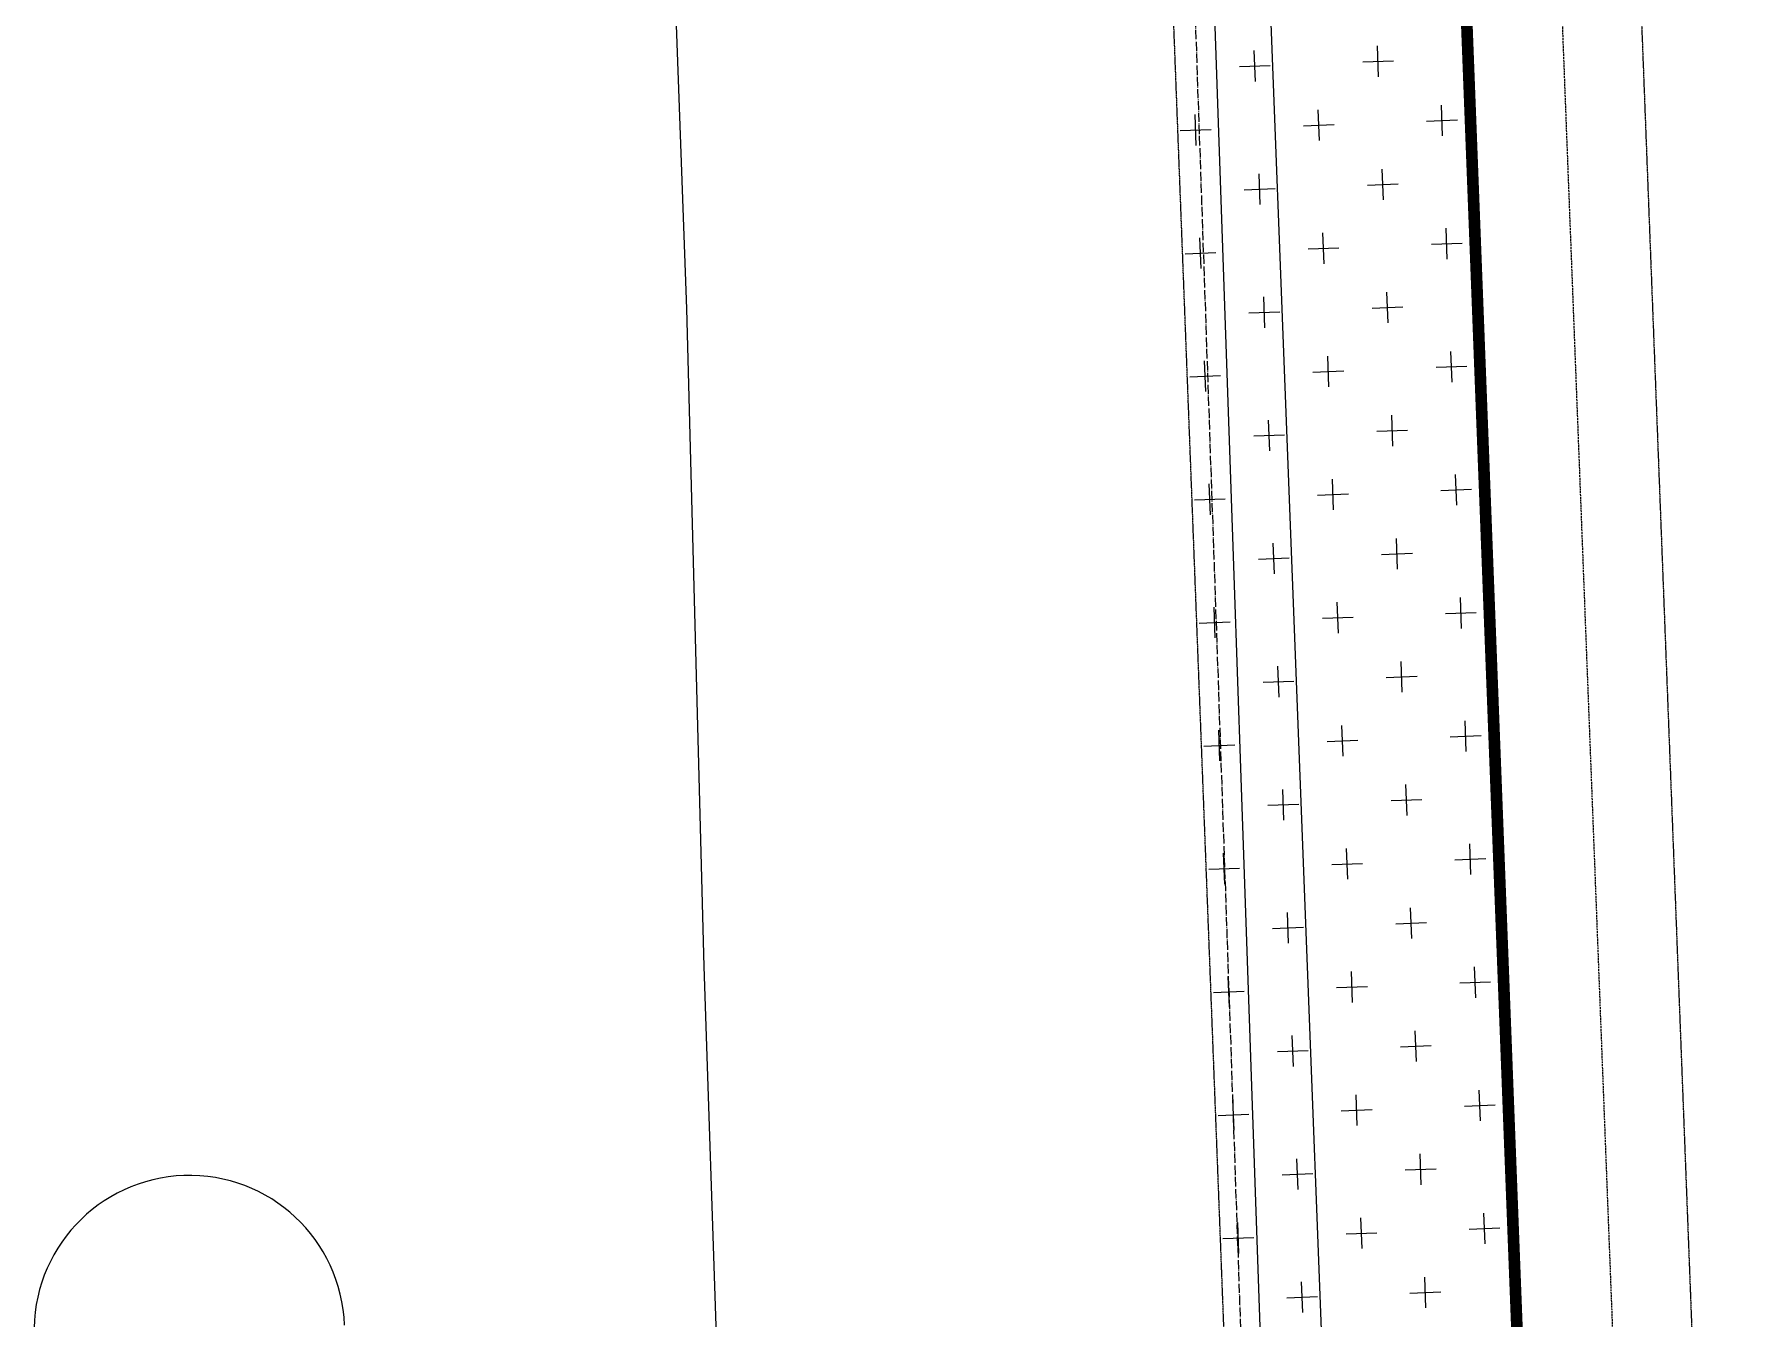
# Model space of a CAD drawing. Extents: x 60102 to 11003895, y 103457 to 3214550.
# Drawn here: x 10365301 to 10409222, y 2822767 to 2855877 of the extents above; entities that cross this region are included whole.
import ezdxf

# ---------------------------------------------------------------- set-up
doc = ezdxf.new("R2010")
doc.units = 0
doc.header["$LTSCALE"] = 10
for name, pattern in [('ACAD_ISO04W100', [30.5, 24, -3, 0.5, -3]), ('CENTER', [50.8, 31.75, -6.35, 6.35, -6.35]), ('DASH', [0.35, 0.25, -0.1])]:
    doc.linetypes.add(name, pattern=pattern)
for name, color, linetype in [('0-中心线', 1, 'CENTER'), ('0-围墙', 5, 'FENCELINE2'), ('0-新建道路', 4, 'CONTINUOUS'), ('0-用地红线', 1, 'CENTER'), ('0-绿化', 3, 'CONTINUOUS'), ('ZW-道路-缘石', 7, 'CONTINUOUS')]:
    doc.layers.add(name, color=color, linetype=linetype)
doc.linetypes.add('FENCELINE2', pattern='A,0.25,-0.1,[132,ltypeshp.shx,S=0.1,R=0,X=-0.1,Y=0],-0.1,1', length=1.45)

msp = doc.modelspace()

# ---------------------------------------------------------------- linework, layer by layer
at = {"layer": '0-中心线', "color": 0, "linetype": 'ACAD_ISO04W100', "ltscale": 0.2}
msp.add_lwpolyline([(10399704.901, 3038617.15), (10411721.411, 2725818.548)], dxfattribs=at)
at = {"layer": '0-围墙', "color": 0, "ltscale": 0.2}
msp.add_line((10395926.502, 2888369.889), (10405847.835, 2630110.313), dxfattribs=at)
at = {"layer": '0-围墙', "color": 0, "ltscale": 0.5}
msp.add_line((10395125.536, 2873356.794), (10403479.009, 2631457.557), dxfattribs=at)
at = {"layer": '0-新建道路', "color": 0, "linetype": 'DASH', "ltscale": 30, "const_width": 300}
msp.add_lwpolyline([(10388910.819, 2890574.309), (10391877.797, 2890688.289, -0.414213562), (10401216.653, 2882040.413), (10407397.473, 2721149.119)], format="xyb", dxfattribs=at)
at = {"layer": '0-用地红线', "color": 0, "linetype": 'ACAD_ISO04W100'}
msp.add_line((10387256.736, 3086733.295), (10402979.307, 2631440.301), dxfattribs=at)
at = {"layer": '0-用地红线', "color": 0, "linetype": 'DASH', "ltscale": 20}
msp.add_line((10395854.41, 3085625.952), (10413342.529, 2630397.353), dxfattribs=at)
at = {"layer": '0-用地红线', "color": 0, "linetype": 'ACAD_ISO04W100', "ltscale": 0.2}
msp.add_line((10403349.675, 2630014.344), (10385861.557, 3085242.94), dxfattribs=at)
at = {"layer": '0-绿化', "color": 0}
for p, q in [((10396768.16, 2854657.038), (10396737.69, 2855450.203)), ((10396768.16, 2854657.038), (10396737.69, 2855450.203)), ((10399940.82, 2854778.919), (10399910.35, 2855572.084)), ((10399940.82, 2854778.919), (10399910.35, 2855572.084)), ((10396356.343, 2855038.385), (10397149.508, 2855068.856)), ((10396356.343, 2855038.385), (10397149.508, 2855068.856)), ((10399529.002, 2855160.267), (10400322.167, 2855190.737)), ((10399529.002, 2855160.267), (10400322.167, 2855190.737)), ((10401588.091, 2853253.53), (10401557.62, 2854046.695)), ((10401588.09, 2853253.53), (10401557.62, 2854046.695)), ((10395242.771, 2853009.768), (10395212.301, 2853802.932)), ((10395242.771, 2853009.767), (10395212.301, 2853802.932)), ((10398415.431, 2853131.649), (10398384.96, 2853924.814)), ((10398415.431, 2853131.649), (10398384.96, 2853924.814)), ((10401176.273, 2853634.877), (10401969.438, 2853665.348)), ((10401176.273, 2853634.877), (10401969.438, 2853665.348)), ((10394830.953, 2853391.115), (10395624.118, 2853421.585)), ((10394830.953, 2853391.115), (10395624.118, 2853421.585)), ((10398003.613, 2853512.996), (10398796.778, 2853543.466)), ((10398003.613, 2853512.996), (10398796.778, 2853543.466)), ((10396890.042, 2851484.378), (10396859.571, 2852277.543)), ((10396890.042, 2851484.378), (10396859.571, 2852277.543)), ((10400062.701, 2851606.26), (10400032.231, 2852399.425)), ((10400062.701, 2851606.26), (10400032.231, 2852399.424)), ((10396478.224, 2851865.726), (10397271.389, 2851896.196)), ((10396478.224, 2851865.726), (10397271.389, 2851896.196)), ((10399650.884, 2851987.607), (10400444.049, 2852018.077)), ((10399650.884, 2851987.607), (10400444.049, 2852018.077)), ((10395364.652, 2849837.108), (10395334.182, 2850630.273)), ((10395364.652, 2849837.108), (10395334.182, 2850630.273)), ((10398537.312, 2849958.989), (10398506.842, 2850752.154)), ((10398537.312, 2849958.989), (10398506.842, 2850752.154)), ((10401298.154, 2850462.218), (10402091.319, 2850492.688)), ((10401298.154, 2850462.218), (10402091.319, 2850492.688)), ((10401709.972, 2850080.87), (10401679.501, 2850874.035)), ((10401709.972, 2850080.87), (10401679.501, 2850874.035)), ((10394952.835, 2850218.455), (10395746, 2850248.925)), ((10394952.835, 2850218.455), (10395746, 2850248.925)), ((10398125.494, 2850340.336), (10398918.659, 2850370.807)), ((10398125.494, 2850340.336), (10398918.659, 2850370.807)), ((10400184.583, 2848433.6), (10400154.112, 2849226.765)), ((10400184.583, 2848433.6), (10400154.112, 2849226.765)), ((10397011.923, 2848311.718), (10396981.452, 2849104.883)), ((10397011.923, 2848311.719), (10396981.453, 2849104.883)), ((10399772.765, 2848814.947), (10400565.93, 2848845.417)), ((10399772.765, 2848814.947), (10400565.93, 2848845.417)), ((10396600.105, 2848693.066), (10397393.27, 2848723.536)), ((10396600.105, 2848693.066), (10397393.27, 2848723.536)), ((10395486.534, 2846664.448), (10395456.063, 2847457.613)), ((10395486.534, 2846664.448), (10395456.063, 2847457.613)), ((10398659.193, 2846786.329), (10398628.723, 2847579.494)), ((10398659.193, 2846786.329), (10398628.723, 2847579.494)), ((10401831.853, 2846908.211), (10401801.383, 2847701.376)), ((10401831.853, 2846908.211), (10401801.383, 2847701.375)), ((10395074.716, 2847045.795), (10395867.881, 2847076.266)), ((10395074.716, 2847045.795), (10395867.881, 2847076.266)), ((10398247.376, 2847167.677), (10399040.541, 2847198.147)), ((10398247.376, 2847167.677), (10399040.541, 2847198.147)), ((10401420.035, 2847289.558), (10402213.2, 2847320.028)), ((10401420.035, 2847289.558), (10402213.2, 2847320.028)), ((10397133.804, 2845139.059), (10397103.334, 2845932.224)), ((10397133.804, 2845139.059), (10397103.334, 2845932.224)), ((10399894.646, 2845642.287), (10400687.811, 2845672.758)), ((10399894.646, 2845642.287), (10400687.811, 2845672.758)), ((10400306.464, 2845260.94), (10400275.994, 2846054.105)), ((10400306.464, 2845260.94), (10400275.994, 2846054.105)), ((10396721.986, 2845520.406), (10397515.151, 2845550.876)), ((10396721.986, 2845520.406), (10397515.151, 2845550.876)), ((10398781.075, 2843613.669), (10398750.604, 2844406.834)), ((10398781.075, 2843613.669), (10398750.604, 2844406.834)), ((10401953.734, 2843735.551), (10401923.264, 2844528.716)), ((10401953.734, 2843735.551), (10401923.264, 2844528.716)), ((10395196.597, 2843873.136), (10395989.762, 2843903.606)), ((10395196.597, 2843873.135), (10395989.762, 2843903.606)), ((10395608.415, 2843491.788), (10395577.945, 2844284.953)), ((10395608.415, 2843491.788), (10395577.945, 2844284.953)), ((10398369.257, 2843995.017), (10399162.422, 2844025.487)), ((10398369.257, 2843995.017), (10399162.422, 2844025.487)), ((10401541.917, 2844116.898), (10402335.082, 2844147.368)), ((10401541.917, 2844116.898), (10402335.082, 2844147.368)), ((10397255.685, 2841966.399), (10397225.215, 2842759.564)), ((10397255.685, 2841966.399), (10397225.215, 2842759.564)), ((10400428.345, 2842088.28), (10400397.875, 2842881.445)), ((10400428.345, 2842088.28), (10400397.875, 2842881.445)), ((10396843.868, 2842347.746), (10397637.033, 2842378.217)), ((10396843.868, 2842347.746), (10397637.033, 2842378.217)), ((10400016.528, 2842469.628), (10400809.692, 2842500.098)), ((10400016.528, 2842469.628), (10400809.692, 2842500.098)), ((10402075.616, 2840562.891), (10402045.145, 2841356.056)), ((10402075.616, 2840562.891), (10402045.145, 2841356.056)), ((10395730.296, 2840319.128), (10395699.826, 2841112.293)), ((10395730.296, 2840319.128), (10395699.826, 2841112.293)), ((10398491.138, 2840822.357), (10399284.303, 2840852.827)), ((10398491.138, 2840822.357), (10399284.303, 2840852.827)), ((10398902.956, 2840441.01), (10398872.486, 2841234.175)), ((10398902.956, 2840441.01), (10398872.486, 2841234.175)), ((10401663.798, 2840944.238), (10402456.963, 2840974.709)), ((10401663.798, 2840944.238), (10402456.963, 2840974.709)), ((10395318.479, 2840700.476), (10396111.644, 2840730.946)), ((10395318.479, 2840700.476), (10396111.643, 2840730.946)), ((10397377.567, 2838793.739), (10397347.096, 2839586.904)), ((10397377.567, 2838793.739), (10397347.096, 2839586.904)), ((10400550.226, 2838915.62), (10400519.756, 2839708.785)), ((10400550.226, 2838915.62), (10400519.756, 2839708.785)), ((10396965.749, 2839175.087), (10397758.914, 2839205.557)), ((10396965.749, 2839175.086), (10397758.914, 2839205.557)), ((10400138.409, 2839296.968), (10400931.574, 2839327.438)), ((10400138.409, 2839296.968), (10400931.574, 2839327.438)), ((10395852.177, 2837146.469), (10395821.707, 2837939.634)), ((10395852.177, 2837146.469), (10395821.707, 2837939.634)), ((10399024.837, 2837268.35), (10398994.367, 2838061.515)), ((10399024.837, 2837268.35), (10398994.367, 2838061.515)), ((10401785.679, 2837771.579), (10402578.844, 2837802.049)), ((10401785.679, 2837771.579), (10402578.844, 2837802.049)), ((10402197.497, 2837390.231), (10402167.027, 2838183.396)), ((10402197.497, 2837390.231), (10402167.027, 2838183.396)), ((10395440.36, 2837527.816), (10396233.525, 2837558.286)), ((10395440.36, 2837527.816), (10396233.525, 2837558.286)), ((10398613.02, 2837649.697), (10399406.185, 2837680.168)), ((10398613.02, 2837649.697), (10399406.185, 2837680.168)), ((10400672.108, 2835742.961), (10400641.637, 2836536.126)), ((10400672.108, 2835742.961), (10400641.637, 2836536.126)), ((10397087.63, 2836002.427), (10397880.795, 2836032.897)), ((10397087.63, 2836002.427), (10397880.795, 2836032.897)), ((10397499.448, 2835621.079), (10397468.978, 2836414.244)), ((10397499.448, 2835621.079), (10397468.978, 2836414.244)), ((10400260.29, 2836124.308), (10401053.455, 2836154.778)), ((10400260.29, 2836124.308), (10401053.455, 2836154.778)), ((10395974.059, 2833973.809), (10395943.588, 2834766.974)), ((10395974.059, 2833973.809), (10395943.588, 2834766.974)), ((10399146.719, 2834095.69), (10399116.248, 2834888.855)), ((10399146.719, 2834095.69), (10399116.248, 2834888.855)), ((10402319.378, 2834217.571), (10402288.908, 2835010.736)), ((10402319.378, 2834217.571), (10402288.908, 2835010.736)), ((10395562.241, 2834355.156), (10396355.406, 2834385.627)), ((10395562.241, 2834355.156), (10396355.406, 2834385.626)), ((10398734.901, 2834477.037), (10399528.066, 2834507.508)), ((10398734.901, 2834477.037), (10399528.066, 2834507.508)), ((10401907.561, 2834598.919), (10402700.726, 2834629.389)), ((10401907.561, 2834598.919), (10402700.726, 2834629.389)), ((10400793.989, 2832570.301), (10400763.519, 2833363.466)), ((10400793.989, 2832570.301), (10400763.519, 2833363.466)), ((10397621.329, 2832448.42), (10397590.859, 2833241.585)), ((10397621.329, 2832448.42), (10397590.859, 2833241.585)), ((10400382.171, 2832951.648), (10401175.336, 2832982.119)), ((10400382.171, 2832951.648), (10401175.336, 2832982.119)), ((10397209.512, 2832829.767), (10398002.677, 2832860.237)), ((10397209.512, 2832829.767), (10398002.677, 2832860.237)), ((10399268.6, 2830923.03), (10399238.129, 2831716.195)), ((10399268.6, 2830923.03), (10399238.13, 2831716.195)), ((10402441.26, 2831044.912), (10402410.789, 2831838.077)), ((10402441.26, 2831044.912), (10402410.789, 2831838.077)), ((10395684.122, 2831182.496), (10396477.287, 2831212.967)), ((10395684.122, 2831182.496), (10396477.287, 2831212.967)), ((10396095.94, 2830801.149), (10396065.47, 2831594.314)), ((10396095.94, 2830801.149), (10396065.47, 2831594.314)), ((10398856.782, 2831304.378), (10399649.947, 2831334.848)), ((10398856.782, 2831304.378), (10399649.947, 2831334.848)), ((10402029.442, 2831426.259), (10402822.607, 2831456.729)), ((10402029.442, 2831426.259), (10402822.607, 2831456.729)), ((10397743.211, 2829275.76), (10397712.74, 2830068.925)), ((10397743.211, 2829275.76), (10397712.74, 2830068.925)), ((10400915.87, 2829397.641), (10400885.4, 2830190.806)), ((10400915.87, 2829397.641), (10400885.4, 2830190.806)), ((10397331.393, 2829657.107), (10398124.558, 2829687.578)), ((10397331.393, 2829657.107), (10398124.558, 2829687.577)), ((10400504.053, 2829778.988), (10401297.218, 2829809.459)), ((10400504.053, 2829778.988), (10401297.218, 2829809.459)), ((10399390.481, 2827750.371), (10399360.011, 2828543.536)), ((10399390.481, 2827750.371), (10399360.011, 2828543.536)), ((10402563.141, 2827872.252), (10402532.671, 2828665.417)), ((10402563.141, 2827872.252), (10402532.671, 2828665.417)), ((10396217.821, 2827628.489), (10396187.351, 2828421.654)), ((10396217.821, 2827628.489), (10396187.351, 2828421.654)), ((10398978.663, 2828131.718), (10399771.828, 2828162.188)), ((10398978.663, 2828131.718), (10399771.828, 2828162.188)), ((10402151.323, 2828253.599), (10402944.488, 2828284.07)), ((10402151.323, 2828253.599), (10402944.488, 2828284.07)), ((10395806.004, 2828009.837), (10396599.169, 2828040.307)), ((10395806.004, 2828009.837), (10396599.169, 2828040.307)), ((10397865.092, 2826103.1), (10397834.622, 2826896.265)), ((10397865.092, 2826103.1), (10397834.622, 2826896.265)), ((10401037.752, 2826224.981), (10401007.281, 2827018.146)), ((10401037.752, 2826224.981), (10401007.281, 2827018.146)), ((10397453.274, 2826484.447), (10398246.439, 2826514.918)), ((10397453.274, 2826484.447), (10398246.439, 2826514.918)), ((10400625.934, 2826606.329), (10401419.099, 2826636.799)), ((10400625.934, 2826606.329), (10401419.099, 2826636.799)), ((10402685.022, 2824699.592), (10402654.552, 2825492.757)), ((10402685.022, 2824699.592), (10402654.552, 2825492.757)), ((10396339.703, 2824455.83), (10396309.232, 2825248.995)), ((10396339.703, 2824455.83), (10396309.232, 2825248.994)), ((10399512.362, 2824577.711), (10399481.892, 2825370.876)), ((10399512.362, 2824577.711), (10399481.892, 2825370.876)), ((10402273.205, 2825080.939), (10403066.369, 2825111.41)), ((10402273.205, 2825080.939), (10403066.369, 2825111.41)), ((10395927.885, 2824837.177), (10396721.05, 2824867.647)), ((10395927.885, 2824837.177), (10396721.05, 2824867.647)), ((10399100.545, 2824959.058), (10399893.71, 2824989.528)), ((10399100.545, 2824959.058), (10399893.71, 2824989.528)), ((10397986.973, 2822930.44), (10397956.503, 2823723.605)), ((10397986.973, 2822930.44), (10397956.503, 2823723.605)), ((10401159.633, 2823052.322), (10401129.163, 2823845.487)), ((10401159.633, 2823052.322), (10401129.163, 2823845.487)), ((10397575.156, 2823311.788), (10398368.32, 2823342.258)), ((10397575.156, 2823311.788), (10398368.32, 2823342.258)), ((10400747.815, 2823433.669), (10401540.98, 2823464.139)), ((10400747.815, 2823433.669), (10401540.98, 2823464.139))]:
    msp.add_line(p, q, dxfattribs=at)
at = {"layer": 'ZW-道路-缘石', "color": 0}
for p, q in [((10382120.172, 2848794.53), (10381148.365, 2875081.651)), ((10382562.172, 2831851.692), (10382120.172, 2848794.53)), ((10384050.931, 2788015.958), (10382562.172, 2831851.692))]:
    msp.add_line(p, q, dxfattribs=at)
msp.add_arc((10369300.625, 2822466.411), 4000, 1.9778017, 181.9778017, dxfattribs=at)

doc.saveas('drawing.dxf')
